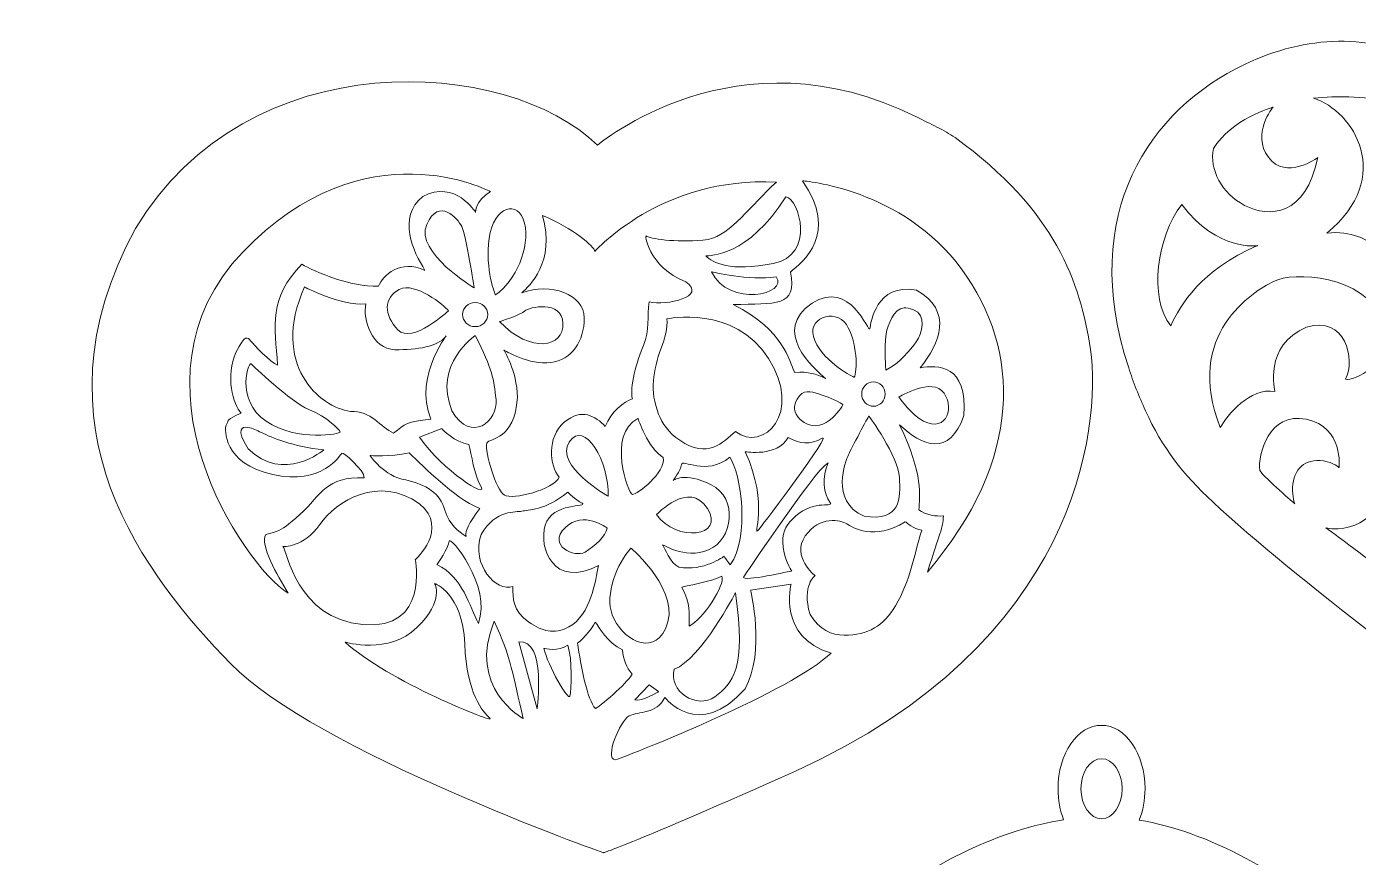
# Model space of a CAD drawing. Header units: millimetres. Extents: x -107 to 108, y -104 to 103.
# Drawn here: x -107.1 to -35.4, y -58.7 to -13.9 of the extents above; entities that cross this region are included whole.
import ezdxf

# ---------------------------------------------------------------- set-up
doc = ezdxf.new("R2010")
doc.units = ezdxf.units.MM
doc.header["$MEASUREMENT"] = 0
doc.layers.add('layer 1', color=7, linetype='Continuous')

msp = doc.modelspace()

# ---------------------------------------------------------------- linework, layer by layer
at = {"layer": 'layer 1', "color": 52, "lineweight": 9}
for points, knots in [([(-76.3826, -20.2659), (-76.3826, -20.2659), (-68.8678, -13.8746), (-59.1997, -18.7452), (-59.1997, -18.7452), (-58.4444, -19.1257), (-57.7126, -19.4339), (-57.1212, -19.8604), (-57.1212, -19.8604), (-51.6886, -23.7783), (-50.3682, -27.6861), (-49.8246, -31.2698), (-49.8246, -31.2698), (-49.235, -35.5545), (-50.5468, -47.1178), (-65.7184, -54.0074), (-65.7184, -54.0074), (-74.5773, -57.9681), (-76.0528, -58.405), (-76.0528, -58.405), (-76.0528, -58.405), (-76.0528, -58.405), (-91.5909, -52.908), (-96.1351, -48.2173), (-96.1351, -48.2173), (-100.6793, -43.5265), (-107.1291, -35.4642), (-101.2656, -24.7635), (-101.2656, -24.7635), (-95.2191, -14.6119), (-81.2197, -15.5154), (-76.3826, -20.2659)], [0, 0, 0, 0, 0.1111111, 0.1111111, 0.1111111, 0.1111111, 0.2222222, 0.2222222, 0.2222222, 0.2222222, 0.3333333, 0.3333333, 0.3333333, 0.3333333, 0.4444444, 0.4444444, 0.4444444, 0.4444444, 0.5555556, 0.5555556, 0.5555556, 0.5555556, 0.6666667, 0.6666667, 0.6666667, 0.6666667, 0.7777778, 0.7777778, 0.7777778, 0.7777778, 1, 1, 1, 1]), ([(-82.1391, -22.7701), (-82.1391, -22.7701), (-88.8998, -19.148), (-95.4917, -26.0329), (-95.4917, -26.0329), (-102.0835, -32.9177), (-95.5282, -42.8421), (-93.038, -44.4169), (-93.038, -44.4169), (-93.6563, -43.4317), (-94.5733, -41.8054), (-94.2442, -41.2569), (-94.2442, -41.2569), (-93.8692, -41.1035), (-93.6225, -41.2934), (-92.4156, -40.178), (-92.4156, -40.178), (-91.2087, -39.0626), (-91.0075, -38.1117), (-88.9414, -38.2031), (-88.9414, -38.2031), (-88.9277, -37.7889), (-90.0897, -36.7833), (-90.1538, -36.866), (-90.1538, -36.866), (-90.218, -36.9488), (-91.2077, -38.6218), (-93.8742, -38.0243), (-93.8742, -38.0243), (-96.5408, -37.4268), (-96.4858, -35.5607), (-96.3758, -35.3585), (-96.3758, -35.3585), (-96.2658, -35.1562), (-96.3758, -35.0275), (-95.5695, -34.715), (-95.5695, -34.715), (-96.0065, -34.2745), (-96.4384, -32.6809), (-95.8533, -31.4375), (-95.8533, -31.4375), (-95.3512, -30.4201), (-95.2304, -30.6242), (-95.0655, -30.8173), (-95.0655, -30.8173), (-94.9005, -31.0103), (-93.9842, -31.9847), (-93.6085, -32.1226), (-93.6085, -32.1226), (-93.7773, -29.989), (-94.0974, -28.5069), (-92.3058, -26.6832), (-92.3058, -26.6832), (-91.614, -27.0714), (-89.6957, -27.9308), (-88.1745, -27.8573), (-88.1745, -27.8573), (-87.9362, -27.2966), (-87.0199, -26.3956), (-85.6728, -27.0116), (-85.6728, -27.0116), (-86.3189, -26.0001), (-87.1676, -24.178), (-85.7962, -23.0261), (-85.7962, -23.0261), (-84.0404, -22.1081), (-82.9436, -23.8855), (-82.9436, -23.8855), (-82.9436, -23.8855), (-82.9436, -23.8855), (-82.9802, -23.2821), (-82.1391, -22.7701)], [0, 0, 0, 0, 0.0526316, 0.0526316, 0.0526316, 0.0526316, 0.1052632, 0.1052632, 0.1052632, 0.1052632, 0.1578947, 0.1578947, 0.1578947, 0.1578947, 0.2105263, 0.2105263, 0.2105263, 0.2105263, 0.2631579, 0.2631579, 0.2631579, 0.2631579, 0.3157895, 0.3157895, 0.3157895, 0.3157895, 0.3684211, 0.3684211, 0.3684211, 0.3684211, 0.4210526, 0.4210526, 0.4210526, 0.4210526, 0.4736842, 0.4736842, 0.4736842, 0.4736842, 0.5263158, 0.5263158, 0.5263158, 0.5263158, 0.5789474, 0.5789474, 0.5789474, 0.5789474, 0.6315789, 0.6315789, 0.6315789, 0.6315789, 0.6842105, 0.6842105, 0.6842105, 0.6842105, 0.7368421, 0.7368421, 0.7368421, 0.7368421, 0.7894737, 0.7894737, 0.7894737, 0.7894737, 0.8421053, 0.8421053, 0.8421053, 0.8421053, 0.8947368, 0.8947368, 0.8947368, 0.8947368, 1, 1, 1, 1]), ([(-76.5217, -25.9963), (-76.5217, -25.9963), (-72.9694, -21.9313), (-66.7438, -22.2609), (-66.7438, -22.2609), (-68.1433, -23.523), (-69.175, -25.0738), (-70.418, -25.3484), (-70.418, -25.3484), (-71.9358, -25.5309), (-73.3616, -25.3477), (-73.7277, -25.1838), (-73.7277, -25.1838), (-73.9106, -24.9094), (-73.6363, -26.8661), (-71.6248, -27.6341), (-71.6248, -27.6341), (-70.4545, -28.4387), (-72.6484, -28.9322), (-73.5998, -28.7032), (-73.5998, -28.7032), (-73.7095, -29.5078), (-73.5586, -30.2724), (-73.8922, -31.0169), (-73.8922, -31.0169), (-74.258, -31.8763), (-74.6785, -33.3757), (-74.4956, -33.9427), (-74.4956, -33.9427), (-74.9359, -34.0958), (-75.6656, -34.6103), (-75.9585, -35.4237), (-75.9585, -35.4237), (-76.4897, -34.8766), (-77.2203, -34.3997), (-78.1711, -35.2043), (-78.1711, -35.2043), (-79.122, -36.0088), (-78.9573, -37.5449), (-78.4453, -38.1666), (-78.4453, -38.1666), (-78.7352, -38.8296), (-80.9536, -39.4032), (-81.3934, -39.1274), (-81.3934, -39.1274), (-81.8333, -38.8516), (-82.4682, -36.8317), (-82.3402, -36.3197), (-82.3402, -36.3197), (-82.1802, -36.0283), (-80.8547, -36.1997), (-80.6945, -33.8695), (-80.6945, -33.8695), (-80.7222, -32.3666), (-81.426, -31.3095), (-81.426, -31.3095), (-81.426, -31.3095), (-81.426, -31.3095), (-80.0362, -32.1507), (-78.9025, -31.986), (-78.9025, -31.986), (-77.7688, -31.8215), (-77.0922, -30.8523), (-77.0922, -29.5723), (-77.0922, -29.5723), (-77.0922, -28.2923), (-78.9025, -27.6529), (-80.4568, -28.2198), (-80.4568, -28.2198), (-80.0593, -27.849), (-78.6286, -26.5978), (-79.3414, -24.0501), (-79.3414, -24.0501), (-77.6773, -24.7632), (-76.562, -25.714), (-76.5217, -25.9963)], [0, 0, 0, 0, 0.05, 0.05, 0.05, 0.05, 0.1, 0.1, 0.1, 0.1, 0.15, 0.15, 0.15, 0.15, 0.2, 0.2, 0.2, 0.2, 0.25, 0.25, 0.25, 0.25, 0.3, 0.3, 0.3, 0.3, 0.35, 0.35, 0.35, 0.35, 0.4, 0.4, 0.4, 0.4, 0.45, 0.45, 0.45, 0.45, 0.5, 0.5, 0.5, 0.5, 0.55, 0.55, 0.55, 0.55, 0.6, 0.6, 0.6, 0.6, 0.65, 0.65, 0.65, 0.65, 0.7, 0.7, 0.7, 0.7, 0.75, 0.75, 0.75, 0.75, 0.8, 0.8, 0.8, 0.8, 0.85, 0.85, 0.85, 0.85, 0.9, 0.9, 0.9, 0.9, 1, 1, 1, 1]), ([(-65.3346, -22.1849), (-65.3346, -22.1849), (-59.9403, -22.5872), (-56.7586, -26.9575), (-56.7586, -26.9575), (-53.5768, -31.3278), (-53.4136, -37.1659), (-58.6138, -43.2816), (-58.6138, -43.2816), (-57.9234, -41.1084), (-57.7918, -40.9635), (-57.746, -40.2512), (-57.746, -40.2512), (-58.1218, -40.2834), (-58.7076, -40.204), (-59.0668, -39.9177), (-59.0668, -39.9177), (-59.039, -39.1937), (-58.7881, -38.0587), (-60.1153, -35.3348), (-60.1153, -35.3348), (-58.9107, -36.4998), (-57.3987, -37.0694), (-56.6489, -34.8386), (-56.6489, -34.8386), (-56.4478, -32.0775), (-58.0386, -32.114), (-59.0078, -32.2604), (-59.0078, -32.2604), (-57.9106, -30.9438), (-57.234, -29.2066), (-59.1906, -28.0729), (-59.1906, -28.0729), (-61.3848, -27.6706), (-61.6591, -29.8832), (-61.714, -30.1575), (-61.714, -30.1575), (-61.7688, -30.4318), (-62.7657, -27.4428), (-64.8226, -28.7861), (-64.8226, -28.7861), (-67.0352, -30.2672), (-64.7312, -32.3151), (-64.0911, -32.8455), (-64.0911, -32.8455), (-64.6318, -32.6008), (-64.9972, -32.452), (-65.7552, -32.5163), (-65.7552, -32.5163), (-66.0843, -31.8763), (-66.3038, -30.2672), (-69.0648, -28.8592), (-69.0648, -28.8592), (-66.8158, -28.7861), (-65.5723, -29.0237), (-65.9928, -27.1037), (-65.9928, -27.1037), (-65.3163, -26.5552), (-63.3597, -25.0375), (-65.3346, -22.1849)], [0, 0, 0, 0, 0.0625, 0.0625, 0.0625, 0.0625, 0.125, 0.125, 0.125, 0.125, 0.1875, 0.1875, 0.1875, 0.1875, 0.25, 0.25, 0.25, 0.25, 0.3125, 0.3125, 0.3125, 0.3125, 0.375, 0.375, 0.375, 0.375, 0.4375, 0.4375, 0.4375, 0.4375, 0.5, 0.5, 0.5, 0.5, 0.5625, 0.5625, 0.5625, 0.5625, 0.625, 0.625, 0.625, 0.625, 0.6875, 0.6875, 0.6875, 0.6875, 0.75, 0.75, 0.75, 0.75, 0.8125, 0.8125, 0.8125, 0.8125, 0.875, 0.875, 0.875, 0.875, 1, 1, 1, 1]), ([(-83.0168, -27.9632), (-83.0168, -27.9632), (-86.2351, -26.0432), (-85.5768, -24.5438), (-85.5768, -24.5438), (-84.9185, -23.0444), (-83.9128, -24.2146), (-83.6933, -24.6535), (-83.6933, -24.6535), (-83.4739, -25.0923), (-83.0168, -27.9632), (-83.0168, -27.9632)], [0, 0, 0, 0, 0.25, 0.25, 0.25, 0.25, 0.5, 0.5, 0.5, 0.5, 1, 1, 1, 1]), ([(-81.883, -28.3289), (-81.883, -28.3289), (-82.4499, -27.0123), (-82.2122, -25.2752), (-82.2122, -25.2752), (-81.9745, -23.5381), (-80.6214, -23.1724), (-80.3105, -24.4706), (-80.3105, -24.4706), (-79.9996, -25.7689), (-80.7859, -27.6157), (-81.883, -28.3289)], [0, 0, 0, 0, 0.25, 0.25, 0.25, 0.25, 0.5, 0.5, 0.5, 0.5, 1, 1, 1, 1]), ([(-70.546, -26.2261), (-70.3631, -26.2261), (-68.2602, -26.2809), (-66.2306, -23.0444), (-66.2306, -23.0444), (-65.5174, -23.1724), (-64.6129, -26.1892), (-66.9255, -26.6467), (-66.9255, -26.6467), (-69.2379, -27.1041), (-70.1802, -26.61), (-70.546, -26.2261)], [0, 0, 0, 0, 0.25, 0.25, 0.25, 0.25, 0.5, 0.5, 0.5, 0.5, 1, 1, 1, 1]), ([(-70.2351, -27.0855), (-70.2351, -27.0855), (-68.2055, -27.5975), (-66.7608, -27.3598), (-66.7608, -27.3598), (-66.0347, -28.2971), (-69.3208, -29.0421), (-70.2351, -27.0855)], [0, 0, 0, 0, 0.3333333, 0.3333333, 0.3333333, 0.3333333, 1, 1, 1, 1]), ([(-92.1596, -27.9083), (-92.1596, -27.9083), (-90.2579, -28.9324), (-88.8499, -28.8226), (-88.8499, -28.8226), (-89.0511, -29.6272), (-88.5208, -31.2729), (-87.2956, -31.2911), (-87.2956, -31.2911), (-86.0704, -31.3095), (-84.9733, -31.1083), (-84.571, -30.5963), (-84.571, -30.5963), (-84.1688, -30.0843), (-86.363, -32.6443), (-85.3574, -35.0398), (-85.3574, -35.0398), (-86.6374, -35.1495), (-86.7471, -35.2957), (-87.3688, -35.7894), (-87.3688, -35.7894), (-88.0671, -35.4741), (-88.5756, -34.546), (-89.691, -34.6191), (-89.691, -34.6191), (-91.3367, -34.3997), (-94.0248, -32.0775), (-92.1596, -27.9083)], [0, 0, 0, 0, 0.125, 0.125, 0.125, 0.125, 0.25, 0.25, 0.25, 0.25, 0.375, 0.375, 0.375, 0.375, 0.5, 0.5, 0.5, 0.5, 0.625, 0.625, 0.625, 0.625, 0.75, 0.75, 0.75, 0.75, 1, 1, 1, 1]), ([(-84.4083, -29.1902), (-84.4083, -29.1902), (-86.3602, -31.0196), (-87.1298, -30.2199), (-87.1298, -30.2199), (-87.8995, -29.4201), (-87.9087, -28.4732), (-87.0564, -28.0412), (-87.0564, -28.0412), (-86.2043, -27.6091), (-84.6191, -28.9145), (-84.4083, -29.1902)], [0, 0, 0, 0, 0.25, 0.25, 0.25, 0.25, 0.5, 0.5, 0.5, 0.5, 1, 1, 1, 1]), ([(-81.6645, -29.7778), (-81.6645, -29.7778), (-80.4916, -29.4101), (-80.2946, -29.2033), (-80.2946, -29.2033), (-80.0976, -28.9965), (-78.287, -28.5835), (-78.2412, -29.8705), (-78.2412, -29.8705), (-78.1953, -31.1575), (-79.9456, -31.5344), (-81.6645, -29.7778)], [0, 0, 0, 0, 0.25, 0.25, 0.25, 0.25, 0.5, 0.5, 0.5, 0.5, 1, 1, 1, 1]), ([(-82.9696, -28.7489), (-82.5951, -28.7489), (-82.2915, -29.0392), (-82.2915, -29.397), (-82.2915, -29.397), (-82.2915, -29.7549), (-82.5951, -30.0451), (-82.9696, -30.0451), (-82.9696, -30.0451), (-83.344, -30.0451), (-83.6476, -29.7549), (-83.6476, -29.397), (-83.6476, -29.397), (-83.6476, -29.0392), (-83.344, -28.7489), (-82.9696, -28.7489)], [0, 0, 0, 0, 0.2, 0.2, 0.2, 0.2, 0.4, 0.4, 0.4, 0.4, 0.6, 0.6, 0.6, 0.6, 1, 1, 1, 1]), ([(-72.6488, -29.6272), (-72.6488, -29.6272), (-69.0283, -28.8409), (-67.1631, -31.7666), (-67.1631, -31.7666), (-65.298, -34.6923), (-67.4374, -36.85), (-68.9551, -35.698), (-68.9551, -35.698), (-69.6134, -36.2832), (-70.4545, -37.1974), (-71.954, -36.1735), (-71.954, -36.1735), (-72.5514, -35.7655), (-72.8933, -35.2646), (-73.0909, -34.7599), (-73.0909, -34.7599), (-73.5798, -33.5107), (-73.3914, -32.4133), (-72.9542, -31.2135), (-72.9542, -31.2135), (-72.756, -30.6696), (-72.578, -30.1054), (-72.6488, -29.6272)], [0, 0, 0, 0, 0.1428571, 0.1428571, 0.1428571, 0.1428571, 0.2857143, 0.2857143, 0.2857143, 0.2857143, 0.4285714, 0.4285714, 0.4285714, 0.4285714, 0.5714286, 0.5714286, 0.5714286, 0.5714286, 0.7142857, 0.7142857, 0.7142857, 0.7142857, 1, 1, 1, 1]), ([(-62.5551, -32.7723), (-62.5551, -32.7723), (-64.1277, -32.041), (-64.6762, -30.7975), (-64.6762, -30.7975), (-65.2249, -29.5541), (-63.5791, -29.0421), (-62.9757, -29.9381), (-62.9757, -29.9381), (-62.3723, -30.8341), (-62.3723, -32.5163), (-62.5551, -32.7723)], [0, 0, 0, 0, 0.25, 0.25, 0.25, 0.25, 0.5, 0.5, 0.5, 0.5, 1, 1, 1, 1]), ([(-60.8546, -32.3883), (-60.8546, -32.3883), (-60.9397, -31.2691), (-60.8242, -30.4305), (-60.8242, -30.4305), (-60.7616, -29.9749), (-60.4162, -29.0665), (-59.8642, -29.0268), (-59.8642, -29.0268), (-59.7396, -29.0179), (-59.5812, -29.0518), (-59.3551, -29.1351), (-59.3551, -29.1351), (-58.6312, -29.4017), (-58.8969, -30.422), (-59.2085, -30.8633), (-59.2085, -30.8633), (-59.52, -31.3045), (-60.1248, -32.0307), (-60.8546, -32.3883)], [0, 0, 0, 0, 0.1666667, 0.1666667, 0.1666667, 0.1666667, 0.3333333, 0.3333333, 0.3333333, 0.3333333, 0.5, 0.5, 0.5, 0.5, 0.6666667, 0.6666667, 0.6666667, 0.6666667, 1, 1, 1, 1]), ([(-82.9619, -30.5231), (-82.9619, -30.5231), (-85.2476, -32.0775), (-84.2237, -34.5826), (-84.2237, -34.5826), (-83.1813, -36.3929), (-81.7185, -35.1129), (-81.8465, -33.9792), (-81.8465, -33.9792), (-81.9745, -32.8455), (-82.0111, -32.4066), (-82.9619, -30.5231)], [0, 0, 0, 0, 0.25, 0.25, 0.25, 0.25, 0.5, 0.5, 0.5, 0.5, 1, 1, 1, 1]), ([(-94.9938, -32.0957), (-94.9938, -32.0957), (-92.9276, -34.1071), (-91.9219, -34.5094), (-91.9219, -34.5094), (-90.9162, -34.9117), (-90.2761, -35.6066), (-90.2396, -35.7163), (-90.2396, -35.7163), (-90.203, -35.826), (-92.5069, -36.2831), (-94.2259, -35.1495), (-94.2259, -35.1495), (-95.9449, -34.0158), (-95.1584, -31.6752), (-94.9938, -32.0957)], [0, 0, 0, 0, 0.2, 0.2, 0.2, 0.2, 0.4, 0.4, 0.4, 0.4, 0.6, 0.6, 0.6, 0.6, 1, 1, 1, 1]), ([(-60.1432, -33.8417), (-60.1432, -33.8417), (-58.3563, -32.7293), (-57.7148, -33.6302), (-57.7148, -33.6302), (-57.0734, -34.5311), (-57.7147, -35.9192), (-59.0618, -34.9908), (-59.0618, -34.9908), (-59.717, -34.4928), (-60.1432, -33.8417), (-60.1432, -33.8417)], [0, 0, 0, 0, 0.25, 0.25, 0.25, 0.25, 0.5, 0.5, 0.5, 0.5, 1, 1, 1, 1]), ([(-63.158, -34.2462), (-63.2222, -34.4116), (-64.2942, -36.0939), (-65.458, -35.0459), (-65.458, -35.0459), (-65.8669, -34.6943), (-65.8155, -34.2701), (-65.6279, -33.9593), (-65.6279, -33.9593), (-65.2903, -33.3996), (-64.9375, -33.5275), (-64.4186, -33.6887), (-64.4186, -33.6887), (-64.0356, -33.8077), (-63.5661, -33.9897), (-63.158, -34.2462)], [0, 0, 0, 0, 0.2, 0.2, 0.2, 0.2, 0.4, 0.4, 0.4, 0.4, 0.6, 0.6, 0.6, 0.6, 1, 1, 1, 1]), ([(-61.5177, -33.0235), (-61.1685, -33.0235), (-60.8853, -33.3179), (-60.8853, -33.6808), (-60.8853, -33.6808), (-60.8853, -34.0438), (-61.1685, -34.3381), (-61.5177, -34.3381), (-61.5177, -34.3381), (-61.8668, -34.3381), (-62.15, -34.0438), (-62.15, -33.6808), (-62.15, -33.6808), (-62.15, -33.3179), (-61.8668, -33.0235), (-61.5177, -33.0235)], [0, 0, 0, 0, 0.2, 0.2, 0.2, 0.2, 0.4, 0.4, 0.4, 0.4, 0.6, 0.6, 0.6, 0.6, 1, 1, 1, 1]), ([(-75.8036, -39.1918), (-75.8036, -39.1918), (-78.7268, -37.5279), (-77.9021, -36.2685), (-77.9021, -36.2685), (-77.0775, -35.0092), (-75.7487, -37.344), (-75.8036, -39.1918)], [0, 0, 0, 0, 0.3333333, 0.3333333, 0.3333333, 0.3333333, 1, 1, 1, 1]), ([(-74.2001, -34.9908), (-74.2001, -34.9908), (-73.6686, -36.5995), (-72.8347, -37.1051), (-72.8347, -37.1051), (-72.6788, -37.9232), (-74.2734, -39.109), (-74.4933, -39.0907), (-74.4933, -39.0907), (-74.7132, -39.0723), (-75.8953, -35.8824), (-74.2001, -34.9908)], [0, 0, 0, 0, 0.25, 0.25, 0.25, 0.25, 0.5, 0.5, 0.5, 0.5, 1, 1, 1, 1]), ([(-61.7651, -34.862), (-61.7651, -34.862), (-60.1615, -37.0407), (-60.1157, -38.1714), (-60.1157, -38.1714), (-60.0699, -39.3021), (-60.0135, -40.562), (-62.0249, -40.2694), (-62.0249, -40.2694), (-63.908, -39.4161), (-62.994, -37.2706), (-62.866, -36.9597), (-62.866, -36.9597), (-62.738, -36.6489), (-61.7651, -34.862), (-61.7651, -34.862)], [0, 0, 0, 0, 0.2, 0.2, 0.2, 0.2, 0.4, 0.4, 0.4, 0.4, 0.6, 0.6, 0.6, 0.6, 1, 1, 1, 1]), ([(-91.1173, -36.6854), (-91.1173, -36.6854), (-93.3116, -38.5323), (-95.195, -36.6306), (-95.195, -36.6306), (-95.8729, -35.5284), (-95.5322, -35.4317), (-95.2174, -35.4791), (-95.2174, -35.4791), (-94.9342, -35.5215), (-94.7409, -35.6284), (-94.4851, -35.7544), (-94.4851, -35.7544), (-93.9253, -36.0302), (-92.8092, -36.5095), (-91.1173, -36.6854)], [0, 0, 0, 0, 0.2, 0.2, 0.2, 0.2, 0.4, 0.4, 0.4, 0.4, 0.6, 0.6, 0.6, 0.6, 1, 1, 1, 1]), ([(-85.9607, -36.0088), (-85.9607, -36.0088), (-84.7722, -35.5335), (-84.7722, -35.5335), (-84.7722, -35.5335), (-84.7722, -35.5335), (-84.059, -36.3197), (-83.3094, -36.3929), (-83.3094, -36.3929), (-83.1631, -36.9415), (-83.0351, -38.002), (-82.6511, -38.6786), (-82.6511, -38.6786), (-82.2671, -39.3552), (-84.7174, -37.8191), (-85.9607, -36.0088)], [0, 0, 0, 0, 0.2, 0.2, 0.2, 0.2, 0.4, 0.4, 0.4, 0.4, 0.6, 0.6, 0.6, 0.6, 1, 1, 1, 1]), ([(-68.4179, -36.7925), (-68.4179, -36.7925), (-66.6876, -37.081), (-66.1178, -36.0203), (-66.1178, -36.0203), (-65.5206, -36.3662), (-64.8899, -36.434), (-64.2851, -36.0663), (-64.2851, -36.0663), (-63.6803, -35.6986), (-67.346, -40.5438), (-67.7117, -41.0008), (-67.7117, -41.0008), (-68.0774, -41.458), (-67.1083, -39.6477), (-68.4179, -36.7925)], [0, 0, 0, 0, 0.2, 0.2, 0.2, 0.2, 0.4, 0.4, 0.4, 0.4, 0.6, 0.6, 0.6, 0.6, 1, 1, 1, 1]), ([(-88.6305, -36.9963), (-88.6305, -36.9963), (-87.5608, -37.0855), (-86.5277, -36.85), (-86.5277, -36.85), (-85.659, -37.6567), (-84.1688, -39.2271), (-82.7242, -39.8489), (-82.7242, -39.8489), (-83.3277, -40.7083), (-83.5105, -40.9826), (-83.4556, -41.3666), (-83.4556, -41.3666), (-83.8865, -41.0428), (-84.3148, -40.7905), (-84.6076, -39.9403), (-84.6076, -39.9403), (-84.7904, -39.0626), (-85.6678, -38.5143), (-86.7103, -38.3127), (-86.7103, -38.3127), (-87.8991, -38.1109), (-88.6305, -36.9963), (-88.6305, -36.9963)], [0, 0, 0, 0, 0.1428571, 0.1428571, 0.1428571, 0.1428571, 0.2857143, 0.2857143, 0.2857143, 0.2857143, 0.4285714, 0.4285714, 0.4285714, 0.4285714, 0.5714286, 0.5714286, 0.5714286, 0.5714286, 0.7142857, 0.7142857, 0.7142857, 0.7142857, 1, 1, 1, 1]), ([(-72.3123, -38.3461), (-72.3123, -38.3461), (-71.9091, -37.822), (-71.8633, -37.4819), (-71.8633, -37.4819), (-71.8175, -37.1418), (-70.5408, -38.1453), (-69.2517, -37.0775), (-69.2517, -37.0775), (-68.6591, -37.9769), (-68.1505, -41.3666), (-69.2294, -42.8843), (-69.2294, -42.8843), (-69.3186, -42.7749), (-69.5585, -42.4271), (-69.5585, -42.4271), (-69.5585, -42.4271), (-69.5585, -42.4271), (-70.6739, -43.2501), (-71.9905, -43.0122), (-71.9905, -43.0122), (-72.4732, -42.8021), (-72.7585, -41.9517), (-72.8682, -41.8237), (-72.8682, -41.8237), (-72.9779, -41.6957), (-71.7163, -42.6283), (-70.3997, -42.0797), (-70.3997, -42.0797), (-69.0831, -41.5311), (-68.7905, -39.3003), (-70.2534, -38.5689), (-70.2534, -38.5689), (-71.7163, -37.8375), (-72.3123, -38.3461), (-72.3123, -38.3461)], [0, 0, 0, 0, 0.1, 0.1, 0.1, 0.1, 0.2, 0.2, 0.2, 0.2, 0.3, 0.3, 0.3, 0.3, 0.4, 0.4, 0.4, 0.4, 0.5, 0.5, 0.5, 0.5, 0.6, 0.6, 0.6, 0.6, 0.7, 0.7, 0.7, 0.7, 0.8, 0.8, 0.8, 0.8, 1, 1, 1, 1]), ([(-68.5095, -43.5491), (-68.5095, -43.5491), (-64.7312, -37.874), (-63.9631, -37.3803), (-63.9631, -37.3803), (-64.3039, -38.146), (-64.1919, -39.101), (-63.8628, -39.5033), (-63.8628, -39.5033), (-63.5825, -39.8459), (-64.6612, -39.3252), (-65.7217, -40.2697), (-65.7217, -40.2697), (-66.1598, -40.6598), (-66.4031, -41.0439), (-66.4039, -41.6411), (-66.4039, -41.6411), (-66.4048, -42.4916), (-65.9197, -43.2134), (-65.9197, -43.2134), (-65.9197, -43.2134), (-65.9197, -43.2134), (-68.6077, -43.8168), (-68.5095, -43.5491)], [0, 0, 0, 0, 0.1428571, 0.1428571, 0.1428571, 0.1428571, 0.2857143, 0.2857143, 0.2857143, 0.2857143, 0.4285714, 0.4285714, 0.4285714, 0.4285714, 0.5714286, 0.5714286, 0.5714286, 0.5714286, 0.7142857, 0.7142857, 0.7142857, 0.7142857, 1, 1, 1, 1]), ([(-93.3299, -41.8969), (-93.3299, -41.8969), (-92.2145, -41.97), (-91.3367, -40.7083), (-91.3367, -40.7083), (-90.459, -39.4466), (-88.1869, -38.0269), (-85.9607, -39.5929), (-85.9607, -39.5929), (-84.338, -40.9577), (-86.1985, -42.6099), (-86.1985, -42.6099), (-86.1985, -42.6099), (-86.1985, -42.6099), (-85.4122, -46.4134), (-89.0145, -46.1026), (-89.0145, -46.1026), (-92.6168, -45.7917), (-93.0921, -42.098), (-93.3299, -41.8969)], [0, 0, 0, 0, 0.1666667, 0.1666667, 0.1666667, 0.1666667, 0.3333333, 0.3333333, 0.3333333, 0.3333333, 0.5, 0.5, 0.5, 0.5, 0.6666667, 0.6666667, 0.6666667, 0.6666667, 1, 1, 1, 1]), ([(-73.1974, -40.178), (-73.1974, -40.178), (-71.451, -38.2909), (-70.4613, -39.8444), (-70.4613, -39.8444), (-69.4717, -41.398), (-72.1382, -41.6829), (-73.1974, -40.178)], [0, 0, 0, 0, 0.3333333, 0.3333333, 0.3333333, 0.3333333, 1, 1, 1, 1]), ([(-77.9846, -38.9712), (-77.9846, -38.9712), (-77.5722, -39.3664), (-77.2148, -39.5687), (-77.2148, -39.5687), (-76.8575, -39.7709), (-78.8184, -39.5135), (-79.1942, -40.7453), (-79.1942, -40.7453), (-79.5699, -41.9771), (-78.7562, -44.1825), (-76.3242, -42.9208), (-76.3242, -42.9208), (-76.4974, -43.7145), (-76.7161, -45.5668), (-77.9236, -46.2321), (-77.9236, -46.2321), (-78.7199, -46.6708), (-79.3747, -46.4489), (-80.0716, -45.9701), (-80.0716, -45.9701), (-80.9777, -45.3478), (-80.9322, -44.7183), (-80.9322, -44.0546), (-80.9322, -44.0546), (-81.8394, -44.3624), (-83.1898, -42.904), (-82.6511, -41.2569), (-82.6511, -41.2569), (-81.8465, -39.8672), (-80.7676, -40.0683), (-80.4568, -39.9951), (-80.4568, -39.9951), (-80.146, -39.922), (-79.1951, -39.9769), (-77.9846, -38.9712)], [0, 0, 0, 0, 0.1, 0.1, 0.1, 0.1, 0.2, 0.2, 0.2, 0.2, 0.3, 0.3, 0.3, 0.3, 0.4, 0.4, 0.4, 0.4, 0.5, 0.5, 0.5, 0.5, 0.6, 0.6, 0.6, 0.6, 0.7, 0.7, 0.7, 0.7, 0.8, 0.8, 0.8, 0.8, 1, 1, 1, 1]), ([(-75.8677, -40.9015), (-75.8677, -40.9015), (-77.1324, -39.918), (-78.1221, -40.8832), (-78.1221, -40.8832), (-79.1117, -41.8484), (-77.5998, -42.5287), (-77.0499, -42.1977), (-77.0499, -42.1977), (-76.5001, -41.8668), (-75.9319, -41.3429), (-75.8677, -40.9015)], [0, 0, 0, 0, 0.25, 0.25, 0.25, 0.25, 0.5, 0.5, 0.5, 0.5, 1, 1, 1, 1]), ([(-59.8041, -40.5614), (-59.7216, -40.6074), (-59.3711, -40.9486), (-58.9061, -41.0211), (-58.9061, -41.0211), (-59.382, -42.4767), (-59.4835, -43.6528), (-60.3314, -45.1001), (-60.3314, -45.1001), (-60.9537, -46.1622), (-61.8182, -46.6833), (-63.0863, -46.6786), (-63.0863, -46.6786), (-63.7701, -46.6762), (-64.4223, -46.394), (-64.9323, -45.554), (-64.9323, -45.554), (-65.3975, -43.9812), (-64.658, -43.4695), (-64.658, -43.4695), (-64.658, -43.4695), (-64.658, -43.4695), (-65.9562, -42.4455), (-65.1882, -41.3299), (-65.1882, -41.3299), (-64.4203, -40.2146), (-63.2683, -40.4706), (-62.9574, -40.6717), (-62.9574, -40.6717), (-62.6466, -40.8729), (-61.458, -41.6225), (-59.8041, -40.5614)], [0, 0, 0, 0, 0.1111111, 0.1111111, 0.1111111, 0.1111111, 0.2222222, 0.2222222, 0.2222222, 0.2222222, 0.3333333, 0.3333333, 0.3333333, 0.3333333, 0.4444444, 0.4444444, 0.4444444, 0.4444444, 0.5555556, 0.5555556, 0.5555556, 0.5555556, 0.6666667, 0.6666667, 0.6666667, 0.6666667, 0.7777778, 0.7777778, 0.7777778, 0.7777778, 1, 1, 1, 1]), ([(-85.0282, -42.866), (-85.0282, -42.866), (-84.3699, -41.9517), (-84.3699, -41.6043), (-84.3699, -41.6043), (-84.3699, -41.2569), (-82.0476, -43.9997), (-82.7973, -46.0477), (-82.7973, -46.0477), (-83.2545, -45.1334), (-83.6568, -43.5426), (-85.0282, -42.866)], [0, 0, 0, 0, 0.25, 0.25, 0.25, 0.25, 0.5, 0.5, 0.5, 0.5, 1, 1, 1, 1]), ([(-74.5757, -41.9863), (-74.5757, -41.9863), (-71.7711, -44.3654), (-72.722, -46.3403), (-72.722, -46.3403), (-73.4499, -47.8523), (-75.0891, -46.8775), (-75.5876, -45.5743), (-75.5876, -45.5743), (-76.0023, -44.4902), (-75.3253, -42.7953), (-74.5757, -41.9863)], [0, 0, 0, 0, 0.25, 0.25, 0.25, 0.25, 0.5, 0.5, 0.5, 0.5, 1, 1, 1, 1]), ([(-71.8359, -44.0822), (-71.8359, -44.0822), (-70.0306, -43.7421), (-69.6916, -43.4939), (-69.6916, -43.4939), (-69.4717, -43.9535), (-70.6996, -45.838), (-71.451, -46.1874), (-71.451, -46.1874), (-71.4327, -45.4059), (-71.3704, -45.0715), (-71.8359, -44.0822)], [0, 0, 0, 0, 0.25, 0.25, 0.25, 0.25, 0.5, 0.5, 0.5, 0.5, 1, 1, 1, 1]), ([(-89.9653, -47.0534), (-89.9653, -47.0534), (-87.6248, -47.7483), (-86.107, -46.2671), (-86.107, -46.2671), (-84.5893, -44.786), (-85.1562, -43.89), (-85.1562, -43.89), (-85.1562, -43.89), (-85.1562, -43.89), (-83.6385, -44.4019), (-83.5288, -47.1449), (-83.5288, -47.1449), (-83.4191, -49.8877), (-82.5596, -50.7837), (-82.1756, -51.1494), (-82.1756, -51.1494), (-81.7916, -51.5151), (-87.7711, -49.1014), (-89.9653, -47.0534)], [0, 0, 0, 0, 0.1666667, 0.1666667, 0.1666667, 0.1666667, 0.3333333, 0.3333333, 0.3333333, 0.3333333, 0.5, 0.5, 0.5, 0.5, 0.6666667, 0.6666667, 0.6666667, 0.6666667, 1, 1, 1, 1]), ([(-72.7522, -50.0299), (-72.7522, -50.0299), (-70.9562, -52.4199), (-68.427, -49.5702), (-68.427, -49.5702), (-67.32, -47.5635), (-68.1323, -44.2557), (-68.1323, -44.2557), (-68.1323, -44.2557), (-68.1323, -44.2557), (-65.9562, -43.9265), (-65.9562, -43.9265), (-65.9562, -43.9265), (-65.9562, -43.9265), (-66.7061, -46.7974), (-63.7986, -47.6385), (-63.7986, -47.6385), (-65.8453, -49.652), (-74.4709, -53.0962), (-75.4231, -53.3892), (-75.4231, -53.3892), (-76.0178, -53.3512), (-75.1806, -51.2893), (-74.6765, -51.0319), (-74.6765, -51.0319), (-74.1726, -50.7744), (-73.1828, -50.9399), (-72.7522, -50.0299)], [0, 0, 0, 0, 0.125, 0.125, 0.125, 0.125, 0.25, 0.25, 0.25, 0.25, 0.375, 0.375, 0.375, 0.375, 0.5, 0.5, 0.5, 0.5, 0.625, 0.625, 0.625, 0.625, 0.75, 0.75, 0.75, 0.75, 1, 1, 1, 1]), ([(-68.9551, -44.4019), (-68.9551, -44.4019), (-70.7836, -47.9494), (-72.2465, -48.5162), (-72.2465, -48.5162), (-72.5791, -49.6887), (-71.0294, -50.7101), (-70.0581, -49.9931), (-70.0581, -49.9931), (-69.0868, -49.276), (-68.3517, -48.4797), (-68.9551, -44.4019)], [0, 0, 0, 0, 0.25, 0.25, 0.25, 0.25, 0.5, 0.5, 0.5, 0.5, 1, 1, 1, 1]), ([(-80.3836, -51.1677), (-80.3836, -51.1677), (-83.4374, -49.5219), (-81.9379, -45.9197), (-81.9379, -45.9197), (-81.0419, -47.858), (-80.914, -48.9185), (-80.3836, -51.1677)], [0, 0, 0, 0, 0.3333333, 0.3333333, 0.3333333, 0.3333333, 1, 1, 1, 1]), ([(-77.4531, -47.0974), (-77.3707, -47.0974), (-76.7016, -46.3988), (-76.5001, -45.9759), (-76.5001, -45.9759), (-76.271, -46.2655), (-75.8816, -47.0514), (-75.0248, -47.4743), (-75.0248, -47.4743), (-75.0019, -48.0121), (-74.8141, -48.3936), (-74.5209, -48.7796), (-74.5209, -48.7796), (-74.5804, -49.037), (-76.0682, -50.3997), (-76.4888, -50.6373), (-76.4888, -50.6373), (-76.9368, -50.158), (-77.275, -48.3334), (-77.4531, -47.0974)], [0, 0, 0, 0, 0.1666667, 0.1666667, 0.1666667, 0.1666667, 0.3333333, 0.3333333, 0.3333333, 0.3333333, 0.5, 0.5, 0.5, 0.5, 0.6666667, 0.6666667, 0.6666667, 0.6666667, 1, 1, 1, 1]), ([(-80.6214, -47.0351), (-80.6214, -47.0351), (-79.634, -50.6557), (-79.634, -50.6557), (-79.634, -50.6557), (-79.634, -50.6557), (-79.1209, -46.8951), (-80.6214, -47.0351)], [0, 0, 0, 0, 0.3333333, 0.3333333, 0.3333333, 0.3333333, 1, 1, 1, 1]), ([(-79.2675, -47.3915), (-79.2217, -47.4007), (-78.4795, -47.5754), (-77.9846, -47.2077), (-77.9846, -47.2077), (-77.7099, -47.9707), (-77.8013, -49.6346), (-77.8655, -49.9563), (-77.8655, -49.9563), (-77.9296, -50.278), (-79.0659, -48.32), (-79.2675, -47.3915)], [0, 0, 0, 0, 0.25, 0.25, 0.25, 0.25, 0.5, 0.5, 0.5, 0.5, 1, 1, 1, 1]), ([(-74.3741, -50.1585), (-74.3741, -50.1585), (-73.6044, -49.3496), (-73.6044, -49.3496), (-73.6044, -49.3496), (-73.6044, -49.3496), (-73.1004, -49.7172), (-73.1004, -49.7172), (-73.1004, -49.7172), (-73.1004, -49.7172), (-73.9801, -50.2872), (-74.3741, -50.1585)], [0, 0, 0, 0, 0.25, 0.25, 0.25, 0.25, 0.5, 0.5, 0.5, 0.5, 1, 1, 1, 1])]:
    msp.add_open_spline(points, degree=3, knots=knots, dxfattribs=at)
at = {"layer": 'layer 1', "color": 25, "lineweight": 9}
for points, knots in [([(-22.7663, -23.4962), (-22.6939, -23.3864), (-19.2484, -18.1892), (-14.1351, -15.8095), (-14.1351, -15.8095), (-10.7371, -14.228), (-7.3838, -14.3071), (-3.9984, -15.915), (-3.9984, -15.915), (1.0568, -18.3159), (4.9813, -23.9287), (2.2344, -32.2726), (2.2344, -32.2726), (1.9885, -33.0193), (1.6892, -33.7878), (1.3326, -34.5779), (1.3326, -34.5779), (0.4216, -36.596), (-0.6876, -37.9833), (-2.315, -39.5139), (-2.315, -39.5139), (-6.6944, -43.6332), (-14.7513, -49.3791), (-22.7583, -56.2278), (-22.7583, -56.2278), (-22.7583, -56.2278), (-22.7632, -56.2258), (-22.7632, -56.2258), (-22.7632, -56.2258), (-30.7702, -49.3772), (-38.8381, -43.6332), (-43.2174, -39.5139), (-43.2174, -39.5139), (-44.8448, -37.9833), (-45.9541, -36.596), (-46.8651, -34.5779), (-46.8651, -34.5779), (-47.2217, -33.7878), (-47.521, -33.0193), (-47.7668, -32.2726), (-47.7668, -32.2726), (-50.5137, -23.9287), (-46.5893, -18.3159), (-41.534, -15.915), (-41.534, -15.915), (-38.1486, -14.3071), (-34.7954, -14.228), (-31.3973, -15.8095), (-31.3973, -15.8095), (-26.2841, -18.1892), (-22.8386, -23.3864), (-22.7663, -23.4962)], [0, 0, 0, 0, 0.0714286, 0.0714286, 0.0714286, 0.0714286, 0.1428571, 0.1428571, 0.1428571, 0.1428571, 0.2142857, 0.2142857, 0.2142857, 0.2142857, 0.2857143, 0.2857143, 0.2857143, 0.2857143, 0.3571429, 0.3571429, 0.3571429, 0.3571429, 0.4285714, 0.4285714, 0.4285714, 0.4285714, 0.5, 0.5, 0.5, 0.5, 0.5714286, 0.5714286, 0.5714286, 0.5714286, 0.6428571, 0.6428571, 0.6428571, 0.6428571, 0.7142857, 0.7142857, 0.7142857, 0.7142857, 0.7857143, 0.7857143, 0.7857143, 0.7857143, 0.8571429, 0.8571429, 0.8571429, 0.8571429, 1, 1, 1, 1]), ([(-29.7603, -19.9452), (-29.7603, -19.9452), (-32.4058, -17.1441), (-37.8136, -17.7276), (-37.8136, -17.7276), (-35.6544, -18.4085), (-33.4174, -21.9877), (-37.0939, -25.0029), (-37.0939, -25.0029), (-35.7835, -24.8623), (-34.8763, -25.3725), (-34.39, -25.781), (-34.39, -25.781), (-34.3734, -25.3797), (-36.1407, -19.2838), (-29.7603, -19.9452)], [0, 0, 0, 0, 0.2, 0.2, 0.2, 0.2, 0.4, 0.4, 0.4, 0.4, 0.6, 0.6, 0.6, 0.6, 1, 1, 1, 1]), ([(-37.5802, -20.9373), (-37.5802, -20.9373), (-39.3114, -22.1823), (-40.2452, -20.9179), (-40.2452, -20.9179), (-41.1789, -19.6534), (-39.9923, -18.214), (-39.9923, -18.214), (-39.9923, -18.214), (-39.9923, -18.214), (-42.2682, -18.8754), (-43.2019, -20.451), (-43.2019, -20.451), (-43.4356, -21.5741), (-42.7612, -22.8683), (-41.5223, -23.5092), (-41.5223, -23.5092), (-40.1745, -24.2065), (-38.2281, -24.0669), (-37.5802, -20.9373)], [0, 0, 0, 0, 0.1666667, 0.1666667, 0.1666667, 0.1666667, 0.3333333, 0.3333333, 0.3333333, 0.3333333, 0.5, 0.5, 0.5, 0.5, 0.6666667, 0.6666667, 0.6666667, 0.6666667, 1, 1, 1, 1]), ([(-40.8289, -25.6812), (-40.8289, -25.6812), (-42.9491, -26.0339), (-44.9138, -23.4661), (-44.9138, -23.4661), (-46.2365, -25.1779), (-46.7117, -28.4862), (-45.5039, -30.0056), (-45.5039, -30.0056), (-44.9965, -28.8794), (-43.8643, -26.978), (-40.8289, -25.6812)], [0, 0, 0, 0, 0.25, 0.25, 0.25, 0.25, 0.5, 0.5, 0.5, 0.5, 1, 1, 1, 1]), ([(-39.895, -33.5425), (-39.895, -33.5425), (-40.537, -31.0526), (-38.1832, -30.08), (-38.1832, -30.08), (-36.0823, -29.4186), (-35.5571, -31.8113), (-36.0823, -32.8811), (-36.0823, -32.8811), (-35.7209, -32.9975), (-33.4174, -32.1225), (-34.0982, -29.7298), (-34.0982, -29.7298), (-35.0708, -27.2205), (-38.9029, -27.0648), (-39.9729, -27.6095), (-39.9729, -27.6095), (-41.0427, -28.1542), (-44.836, -30.4496), (-42.8323, -35.4878), (-42.8323, -35.4878), (-42.4822, -34.8459), (-41.2372, -33.2896), (-39.895, -33.5425)], [0, 0, 0, 0, 0.1428571, 0.1428571, 0.1428571, 0.1428571, 0.2857143, 0.2857143, 0.2857143, 0.2857143, 0.4285714, 0.4285714, 0.4285714, 0.4285714, 0.5714286, 0.5714286, 0.5714286, 0.5714286, 0.7142857, 0.7142857, 0.7142857, 0.7142857, 1, 1, 1, 1]), ([(-38.8252, -39.5923), (-38.8252, -39.5923), (-40.3813, -38.2501), (-40.712, -37.8026), (-40.712, -37.8026), (-40.8088, -36.9445), (-40.2257, -34.6319), (-38.2026, -35.0404), (-38.2026, -35.0404), (-36.1796, -35.4489), (-36.4325, -37.647), (-36.4325, -37.647), (-36.4325, -37.647), (-36.4325, -37.647), (-36.7348, -37.3656), (-37.275, -37.288), (-37.275, -37.288), (-38.269, -37.1451), (-38.8955, -37.7027), (-38.9405, -38.717), (-38.9405, -38.717), (-38.962, -39.2032), (-38.8252, -39.5923), (-38.8252, -39.5923)], [0, 0, 0, 0, 0.1428571, 0.1428571, 0.1428571, 0.1428571, 0.2857143, 0.2857143, 0.2857143, 0.2857143, 0.4285714, 0.4285714, 0.4285714, 0.4285714, 0.5714286, 0.5714286, 0.5714286, 0.5714286, 0.7142857, 0.7142857, 0.7142857, 0.7142857, 1, 1, 1, 1]), ([(-34.0593, -43.2104), (-34.0593, -43.2104), (-36.5492, -41.2846), (-37.1522, -40.8956), (-37.1522, -40.8956), (-35.3432, -41.2263), (-33.8842, -39.7868), (-33.8453, -38.3862), (-33.8453, -38.3862), (-33.8064, -36.9856), (-34.1182, -35.7198), (-34.6817, -35.2738), (-34.6817, -35.2738), (-35.216, -34.7887), (-33.7675, -35.0209), (-33.7675, -35.0209), (-33.7675, -35.0209), (-33.7675, -35.0209), (-33.4757, -38.1528), (-31.0441, -39.5145), (-31.0441, -39.5145), (-32.7754, -40.2536), (-33.8752, -41.6803), (-34.0593, -43.2104)], [0, 0, 0, 0, 0.1428571, 0.1428571, 0.1428571, 0.1428571, 0.2857143, 0.2857143, 0.2857143, 0.2857143, 0.4285714, 0.4285714, 0.4285714, 0.4285714, 0.5714286, 0.5714286, 0.5714286, 0.5714286, 0.7142857, 0.7142857, 0.7142857, 0.7142857, 1, 1, 1, 1])]:
    msp.add_open_spline(points, degree=3, knots=knots, dxfattribs=at)
at = {"layer": 'layer 1', "color": 142, "lineweight": 9}
for points, knots in [([(-65.161, -103.091), (-65.161, -103.091), (-65.2024, -70.9697), (-65.2024, -70.9697), (-65.2024, -70.9697), (-65.2024, -70.9697), (-65.842, -62.6785), (-56.5243, -58.3151), (-56.5243, -58.3151), (-54.6552, -57.44), (-52.9372, -56.8788), (-51.2719, -56.6297), (-51.2719, -56.6297), (-51.4643, -56.134), (-51.574, -55.5616), (-51.574, -54.9516), (-51.574, -54.9516), (-51.574, -53.0661), (-50.5247, -51.5369), (-49.2307, -51.5369), (-49.2307, -51.5369), (-47.9368, -51.5369), (-46.8872, -53.0661), (-46.8872, -54.9516), (-46.8872, -54.9516), (-46.8872, -55.57), (-47.0004, -56.1502), (-47.1978, -56.6506), (-47.1978, -56.6506), (-45.3587, -56.9478), (-43.4846, -57.6334), (-41.4392, -58.7063), (-41.4392, -58.7063), (-32.7321, -63.2737), (-33.4518, -70.9697), (-33.4518, -70.9697), (-33.4518, -70.9697), (-33.4518, -70.9697), (-33.2498, -102.9806), (-33.2498, -102.9806), (-33.2498, -102.9806), (-33.2498, -102.9806), (-65.161, -103.091), (-65.161, -103.091)], [0, 0, 0, 0, 0.0833333, 0.0833333, 0.0833333, 0.0833333, 0.1666667, 0.1666667, 0.1666667, 0.1666667, 0.25, 0.25, 0.25, 0.25, 0.3333333, 0.3333333, 0.3333333, 0.3333333, 0.4166667, 0.4166667, 0.4166667, 0.4166667, 0.5, 0.5, 0.5, 0.5, 0.5833333, 0.5833333, 0.5833333, 0.5833333, 0.6666667, 0.6666667, 0.6666667, 0.6666667, 0.75, 0.75, 0.75, 0.75, 0.8333333, 0.8333333, 0.8333333, 0.8333333, 1, 1, 1, 1]), ([(-49.2307, -53.3344), (-48.6178, -53.3344), (-48.1208, -54.0585), (-48.1208, -54.9515), (-48.1208, -54.9515), (-48.1208, -55.8445), (-48.6178, -56.5689), (-49.2307, -56.5689), (-49.2307, -56.5689), (-49.8436, -56.5689), (-50.3405, -55.8445), (-50.3405, -54.9515), (-50.3405, -54.9515), (-50.3405, -54.0585), (-49.8436, -53.3344), (-49.2307, -53.3344)], [0, 0, 0, 0, 0.2, 0.2, 0.2, 0.2, 0.4, 0.4, 0.4, 0.4, 0.6, 0.6, 0.6, 0.6, 1, 1, 1, 1])]:
    msp.add_open_spline(points, degree=3, knots=knots, dxfattribs=at)

doc.saveas('drawing.dxf')
